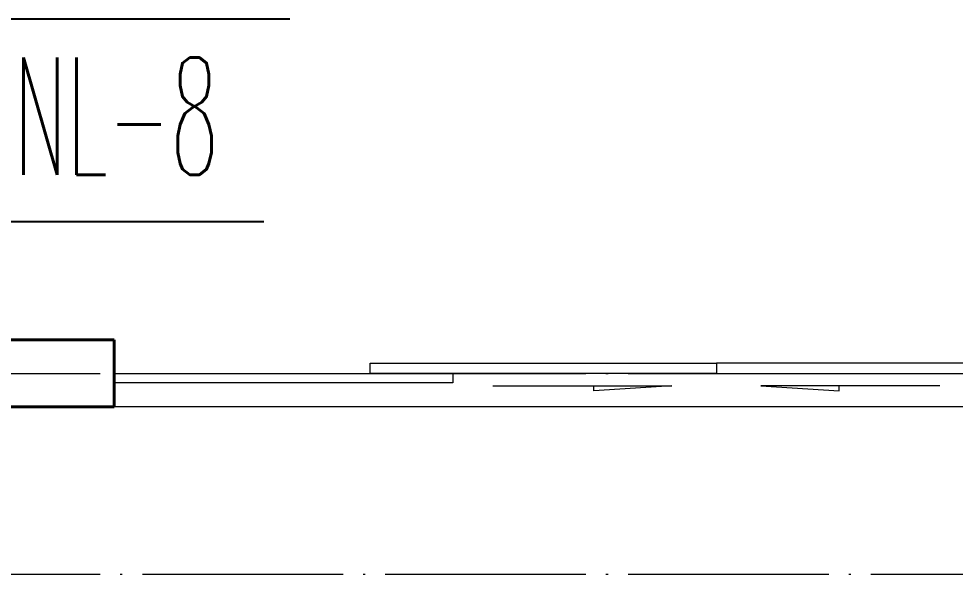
# Model space of a CAD drawing. Extents: x 27938 to 1042331, y -235042 to 1535213.
# Drawn here: x 722881 to 725681, y 674857 to 676517 of the extents above; entities that cross this region are included whole.
import ezdxf

# ---------------------------------------------------------------- set-up
doc = ezdxf.new("R2010")
doc.units = 0
doc.header["$LTSCALE"] = 1000
doc.header["$MEASUREMENT"] = 0
doc.linetypes.add('DOTE', pattern=[2.42, 2, -0.2, 0.02, -0.2])
doc.layers.add('DIM_凝结', color=3, linetype='Continuous')
doc.layers.add('DIM_污水', color=3, linetype='Continuous')
for name, color, linetype, lineweight in [('DOTE', 19, 'DOTE', 9), ('WALL', 9, 'Continuous', 40), ('WINDOW', 8, 'Continuous', 15)]:
    doc.layers.add(name, color=color, linetype=linetype, lineweight=lineweight)
doc.styles.add('_TWT_SERIAL', font='simplex.shx', dxfattribs={"width": 0.6, "oblique": 10, "height": 3, "bigfont": 'aadri.shx'})

# ---------------------------------------------------------------- blocks, each defined once
blk = doc.blocks.new('HFTHFFGHFH')
at = {"layer": 'DOTE', "linetype": 'DOTE', "ltscale": 0.3}
for p, q in [((534316.6, 598248.8), (587116.6, 598248.8)), ((534316.6, 597648.8), (587116.6, 597648.8))]:
    blk.add_line(p, q, dxfattribs=at)
blk = doc.blocks.new('$DorLib2D$00000138')
at = {"color": 0, "linetype": 'Continuous'}
for p, q in [((-0.2875, 0), (-0.2875, 0.15378)), ((-0.2875, 0.15378), (0, 0.15378)), ((0, 0.15378), (0, 0)), ((0.2875, 0.15378), (0, 0.15378)), ((-0.5, -0.13986), (-0.5, 0)), ((-0.5, 0), (-0.21875, 0)), ((0, 0), (-0.2875, 0)), ((-0.21875, 0), (-0.21875, -0.13986)), ((0, 0), (0.2875, 0)), ((-0.21875, -0.13986), (-0.5, -0.13986)), ((-0.18567, -0.186), (-0.03702, -0.186)), ((-0.03702, -0.186), (-0.10186, -0.25826)), ((-0.10186, -0.25826), (-0.10186, -0.186)), ((0.18567, -0.186), (0.03702, -0.186)), ((0.03702, -0.186), (0.10186, -0.25826)), ((0.10186, -0.25826), (0.10186, -0.186))]:
    blk.add_line(p, q, dxfattribs=at)

msp = doc.modelspace()

# ---------------------------------------------------------------- linework, layer by layer
at = {"layer": 'DIM_凝结'}
msp.add_line((722636.6, 675910.9), (723613.4, 675910.9), dxfattribs=at)
at = {"layer": 'DIM_污水'}
msp.add_line((722636.6, 676517), (723691.8, 676517), dxfattribs=at)
at = {"layer": 'WALL', "color": 8}
for p, q in [((723166.6, 675557.2), (722216.6, 675557.2)), ((723166.6, 675357.2), (723166.6, 675557.2)), ((722216.6, 675357.2), (723166.6, 675357.2))]:
    msp.add_line(p, q, dxfattribs=at)
at = {"layer": 'WINDOW'}
msp.add_line((726766.6, 675357.2), (723166.6, 675357.2), dxfattribs=at)

# ---------------------------------------------------------------- block references
msp.add_blockref('HFTHFFGHFH', (146100, 77208.4))
at = {"layer": 'WINDOW', "xscale": -3600, "yscale": -199.9999999990687, "zscale": -3600, "rotation": 180.0000000002223}
msp.add_blockref('$DorLib2D$00000138', (724966.6, 675457.2), dxfattribs=at)

# ---------------------------------------------------------------- texts
at = {"layer": 'DIM_凝结', "color": 7, "style": '_TWT_SERIAL', "width": 0.48}
msp.add_text('NL-8', height=350, dxfattribs=at).set_placement((722866.5, 676050.9))

doc.saveas('drawing.dxf')
